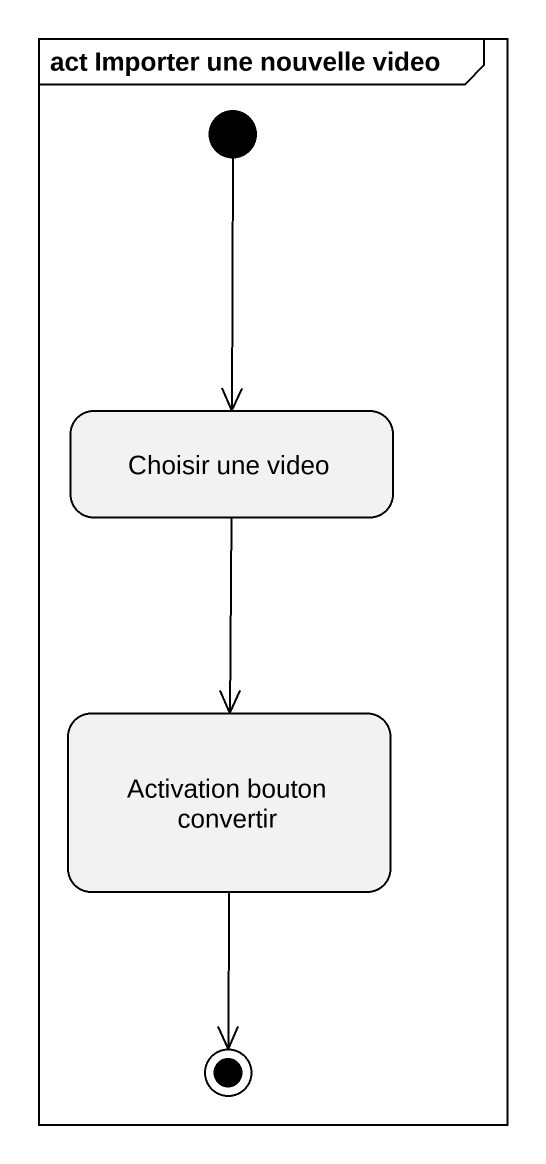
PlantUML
@startuml
mainframe act Importer une nouvelle video
hide empty description
state "Choisir une video" as Choisir_une_video
state "Activation bouton convertir" as Activation_bouton_convertir
[*] --> Choisir_une_video
Choisir_une_video --> Activation_bouton_convertir
Activation_bouton_convertir --> [*]
@enduml
